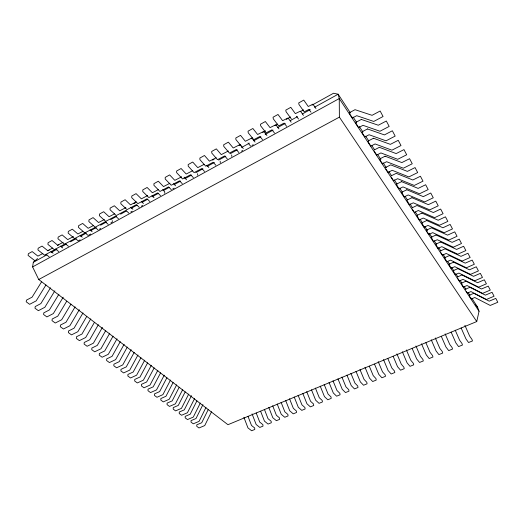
<?xml version="1.0" encoding="UTF-8"?>
<svg xmlns="http://www.w3.org/2000/svg" width="524" height="524" viewBox="0 0 524 524"><rect width="100%" height="100%" fill="white"/><g stroke="black" fill="none" stroke-linecap="round" stroke-linejoin="round"><path stroke-width="0.79" d="M164.726 193.356L164.726 191.764L162.709 189.708M112.306 220.617L112.208 222.215L110.878 222.942M471.751 298.163L477.574 307.051L479.041 311.282L476.748 321.553L227.947 424.702L38.724 279.515L32.599 266.919L33.313 262.308L37.538 258.561M211.539 411.766L204.733 425.573L199.009 427.97L196.788 426.353L196.742 424.84L201.707 422.75L208.185 409.67M205.958 407.482L199.054 421.375L193.297 423.805L191.05 422.161L191.011 420.641L196.002 418.519L202.932 404.633M200.332 403.035L193.284 417.104L187.5 419.567L185.208 417.897L185.175 416.37L190.199 414.222L196.919 400.853M194.561 398.607L187.415 412.761L181.599 415.257L179.267 413.56L179.247 412.028L184.291 409.847L191.476 395.692M188.699 394.1L181.448 408.347L175.599 410.881L173.228 409.152L173.215 407.613L178.291 405.399L185.208 391.867M182.732 389.515L175.376 403.853L169.494 406.421L167.084 404.666L167.077 403.12L172.18 400.88L179.201 387.262M176.66 384.858L169.2 399.281L163.285 401.888L160.829 400.1L160.835 398.548L165.964 396.275L173.09 382.572M170.536 380.024L162.912 394.631L156.964 397.277L154.469 395.456L154.488 393.897L159.643 391.592L166.94 377.68M164.248 375.197L156.512 389.902L150.532 392.581L147.997 390.727L148.023 389.162L153.204 386.823L160.613 372.826M157.855 370.285L150.002 385.081L143.989 387.799L141.401 385.913L141.441 384.341L146.655 381.97L154.174 367.881M151.344 365.287L143.366 380.175L137.327 382.939L134.694 381.014L134.747 379.435L139.987 377.031L147.617 362.85M144.716 360.198L136.62 375.184L130.542 377.981L127.863 376.029L127.922 374.444L133.194 372.001L140.943 357.728M137.969 355.01L129.742 370.095L123.631 372.937L120.906 370.946L120.978 369.361L126.277 366.879L134.21 352.397M131.144 349.646L122.74 364.914L116.597 367.802L113.819 365.772L113.905 364.18L119.23 361.658L127.293 347.084M124.149 344.268L115.608 359.641L109.431 362.569L106.601 360.505L106.7 358.901L112.051 356.346L120.245 341.674M117.016 338.792L108.337 354.263L102.128 357.237L99.246 355.134L99.357 353.523L104.741 350.929L113.066 336.166M109.752 333.212L100.929 348.781L94.687 351.807L91.746 349.659L91.87 348.047L97.287 345.408L105.743 330.546M102.396 327.441L93.383 343.194L87.102 346.272L84.109 344.078L84.246 342.46L89.689 339.781L98.355 324.71M94.451 322.332L85.687 337.502L79.373 340.626L76.314 338.393L76.471 336.768L81.947 334.043L90.75 318.874M86.748 316.424L77.84 331.699L71.493 334.869L68.375 332.596L68.546 330.965L74.048 328.194L83.002 312.926M79.307 309.704L69.836 325.777L63.45 329L60.273 326.681L60.463 325.044L65.998 322.234L75.102 306.854M70.95 304.156L61.668 319.738L55.256 323.013L52.014 320.649L52.217 319.005L57.778 316.149L66.699 301.241M63.194 297.206L53.343 313.575L46.891 316.909L43.584 314.492L43.8 312.848L49.394 309.939L58.885 294.252M54.869 290.807L44.841 307.287L38.357 310.68L34.977 308.217L35.219 306.56L40.846 303.599L50.5 287.807M45.948 284.964L36.169 300.868L29.645 304.32L26.2 301.804L26.455 300.147L32.115 297.134L41.514 281.925M133.934 203.633L135.369 202.847M212.626 160.115L214.061 159.322M239.095 145.476L240.529 144.683M251.258 138.749L252.686 137.956M262.701 132.415L265.563 130.83M274.864 125.688L277.727 124.109M286.307 119.361L290.604 116.983M300.619 111.448L303.481 109.863M312.062 105.114L333.526 93.246L338.163 94.215L350.412 112.922M33.313 262.308L46.905 254.815M51.201 252.444L56.926 249.293M61.223 246.922L66.227 244.158M70.524 241.793L76.249 238.636M80.539 236.272L86.263 233.114M90.56 230.743L96.285 227.586M100.582 225.222L106.307 222.065M110.597 219.694L116.321 216.536M120.618 214.172L126.343 211.015M131.347 208.251L137.072 205.094M142.083 202.336L147.807 199.179M152.104 196.808L158.543 193.258M163.553 190.494L169.278 187.343M174.289 184.579L180.728 181.029M185.024 178.658L191.463 175.108M195.753 172.743L202.912 168.793M207.203 166.429L214.362 162.479M218.652 160.115L225.811 156.165M230.108 153.801L237.261 149.857M241.557 147.486L249.424 143.144M253.721 140.779L260.873 136.836M265.17 134.465L273.043 130.122M277.334 127.758L285.207 123.415M290.217 120.658L297.37 116.708M302.381 113.95L310.254 109.608M314.551 107.237L338.163 94.215L339.257 98.558L339.382 117.14L476.748 321.553M80.139 239.841L78.214 240.896L75.253 238.374L54.417 249.699L47.887 244.361L48.123 242.691L52.027 240.516L57.666 245.18L63.142 242.278M88.759 235.099L90.704 234.032M99.422 229.237L100.739 228.516M130.83 211.984L132.186 211.238M141.31 206.22L142.679 205.467M172.75 188.941L174.171 188.162M241.492 151.167L242.795 150.447M251.933 145.43L253.249 144.703M32.599 266.919L339.257 98.558L479.041 311.282M38.724 279.515L339.382 117.14M73.452 236.586L67.72 239.612L62.114 234.883L58.171 237.09L57.954 238.754L64.439 244.171M52.61 248.094L47.723 250.682L42.044 246.077L38.18 248.232L37.931 249.902L44.507 255.175L55.74 249.142L58.734 251.599M57.489 245.507L58.885 244.767M42.863 253.485L37.892 256.125L32.174 251.586L28.355 253.714L28.086 255.391L34.702 260.585M47.835 250.845L49.256 250.092M104.315 219.51L98.571 222.536L93.082 217.611L89.001 219.89L88.844 221.554L95.198 227.193L105.337 221.776L108.232 224.403M93.658 225.399L88.17 228.294L82.648 223.434L78.607 225.687L78.43 227.351L84.829 232.918L95.198 227.37L98.112 229.957M82.799 231.392L77.893 233.986L72.325 229.191L68.33 231.418L68.133 233.082L74.578 238.577L85.176 232.905L88.111 235.459M125.884 207.596L119.727 210.831L114.33 205.762L110.145 208.094L110.033 209.751L116.289 215.554L125.95 210.399L128.799 213.098M114.704 213.766L109.09 216.72L103.647 211.722L99.514 214.028L99.377 215.685L105.684 221.41L115.588 216.124L118.457 218.783M147.657 195.563L141.375 198.851L136.07 193.638L131.786 196.022L131.721 197.672L137.871 203.646L147.028 198.773L149.825 201.543M136.227 201.864L130.489 204.871L125.131 199.736L120.906 202.094L120.815 203.744L127.018 209.633L136.43 204.622L139.253 207.353M169.933 183.249L163.534 186.583L158.32 181.225L153.938 183.669L153.918 185.313L159.958 191.45L168.584 186.872L171.335 189.721M158.484 189.57L152.392 192.753L147.126 187.468L142.797 189.878L142.751 191.529L148.849 197.581L157.744 192.858L160.521 195.668M192.74 170.654L186.217 174.034L181.108 168.512L176.621 171.014L176.647 172.651L182.568 178.972L190.638 174.702L193.336 177.629M181.69 176.771L174.806 180.348L169.645 174.905L165.211 177.381L165.217 179.018L171.197 185.247L179.549 180.826L182.273 183.708M204.052 164.392L197.764 167.641L192.708 162.04L188.168 164.575L188.221 166.206L194.077 172.619L201.858 168.512L204.53 171.479M374.051 150.06L379.363 147.323L396.177 153.578L403.978 149.609L406.69 154.763L397.709 159.303L380.909 152.929L376.756 155.058L374.483 151.593M216.163 157.717L209.449 161.176L204.452 155.49L199.854 158.058L199.926 159.682L205.722 166.193L213.209 162.25L215.849 165.257M228.353 150.997L221.272 154.626L216.333 148.862L211.683 151.462L211.781 153.08L217.512 159.682L224.691 155.91L227.305 158.962M385.494 167.503L390.714 164.87L407.403 171.387L415.06 167.575L417.687 172.566L408.871 176.929L392.194 170.3L388.114 172.35L385.939 169.036M391.028 175.933L396.203 173.352L412.827 179.994L420.418 176.254L422.999 181.16L414.261 185.444L397.651 178.697L393.603 180.708L391.474 177.472M411.975 207.877L416.98 205.474L433.335 212.528L440.664 209.063L443.088 213.687L434.651 217.657L418.309 210.51L414.399 212.377M440.265 251.009L445.033 248.848L460.963 256.36L467.932 253.243L470.146 257.487L462.122 261.057L446.212 253.465L442.485 255.149L440.763 252.529M457.314 277.006L461.932 274.982L477.574 282.718L484.32 279.803L486.41 283.825L478.648 287.159L463.026 279.358L459.417 280.936M465.364 289.268L469.91 287.309L485.401 295.136L492.036 292.313L494.08 296.23L486.436 299.466L470.958 291.573L467.401 293.099L466.255 291.351M469.268 295.235L473.781 293.302L489.206 301.162L495.789 298.392L497.8 302.263L490.222 305.44L474.816 297.514L471.286 299.014L469.779 296.722M46.138 254.441L49.151 256.865M50.9 251.428L53.088 253.21M60.522 246.116L62.697 247.924M65.448 243.791L68.421 246.28M80.074 235.322L82.222 237.176M90.004 229.839L92.139 231.719M130.856 207.288L132.926 209.266M141.356 201.491L143.406 203.502M475.392 304.876L477.574 307.051M151.973 195.629L154.004 197.666M173.568 183.708L175.566 185.804M184.055 177.119L186.531 179.765M206.901 165.309L208.834 167.49M238.892 152.595L236.311 149.497L229.44 153.1L223.781 146.399L223.656 144.781L228.359 142.155L233.246 148.004L240.012 144.552L243.28 148.528M241.518 146.432L235.931 139.633L235.774 138.022L240.542 135.362L245.363 141.297L251.808 138.022L255.037 142.063M248.068 143.013L250.616 146.15M262.485 139.633L259.969 136.443L253.747 139.685L248.225 132.788L248.042 131.177L252.869 128.485L257.625 134.511L263.742 131.419L266.932 135.513M274.491 133.03L272.008 129.801L266.127 132.854L260.677 125.852L260.467 124.247L265.354 121.522L270.043 127.633L275.821 124.738L278.964 128.891M286.641 126.356L284.198 123.075L278.657 125.937L273.292 118.83L273.043 117.232L277.995 114.468L282.619 120.677L288.049 117.972L291.148 122.184M291.344 118.935L286.058 111.717L285.783 110.125L290.794 107.328L295.353 113.629L300.422 111.121L303.475 115.398M296.532 116.269L298.536 119.04M310.994 112.188L309.016 109.378L304.195 111.841L298.988 104.518L298.687 102.933L303.763 100.097L308.243 106.496L312.946 104.191L315.959 108.534M350.333 114.815L352.416 117.985L356.72 115.68L373.743 121.444L383.064 116.511L380.155 111.009L372.06 115.319L355.023 109.686L349.521 112.653L349.921 114.18M412.447 209.41L414.006 211.781M427.407 232.191L428.874 234.424L432.693 232.649L448.819 240.038L457.046 236.278L454.727 231.857L447.588 235.138L431.442 227.835L426.556 230.108L427.04 231.634M457.819 278.506L459.017 280.327M353.097 117.022L356.68 122.492M359.366 126.592L362.949 132.061M365.634 136.161L368.772 140.949M371.902 145.731L374.594 149.831M377.725 154.619L380.863 159.401M383.096 162.82L386.234 167.608M388.919 171.708L391.605 175.809M394.29 179.909L396.976 184.009M399.668 188.109L402.353 192.216M405.039 196.317L407.279 199.736M409.964 203.836L412.65 207.936M415.336 212.037L417.576 215.456M420.261 219.556L422.501 222.975M424.741 226.394L427.427 230.494M429.215 233.226L431.9 237.326M434.141 240.745L436.381 244.164M438.621 247.583L440.854 250.996M443.094 254.415L445.334 257.834M447.575 261.253L449.815 264.672M451.603 267.404L453.843 270.823M455.631 273.554L457.871 276.973M460.111 280.392L461.899 283.124M464.14 286.543L465.928 289.281M468.168 292.693L469.963 295.431M464.893 325.319L469.687 336.159L471.98 339.434L472.478 340.947L468.561 342.539L465.895 338.779L461.107 327.926M455.218 330.186L459.646 340.266L461.985 343.508L462.469 345.015L458.585 346.593L455.86 342.879L451.118 332.065M445.125 333.873L449.697 344.34L452.081 347.543L452.546 349.05L448.701 350.615L445.924 346.94L441.359 336.467M435.313 337.947L439.839 348.375L442.269 351.539L442.708 353.052L438.902 354.604L436.079 350.969L431.232 339.781M425.901 342.729L430.066 352.37L432.536 355.501L432.962 357.014L429.189 358.547L426.313 354.958L421.519 343.81M415.945 345.984L420.386 356.333L422.894 359.431L423.307 360.944L419.56 362.464L416.639 358.914L412.205 348.545M406.388 349.947L410.79 360.263L413.338 363.322L413.731 364.835L410.017 366.341L407.056 362.831L402.347 351.768M396.91 353.877L401.273 364.16L403.866 367.186L404.24 368.693L400.565 370.186L397.552 366.715L393.197 356.425M387.832 358.508L391.847 368.018L394.474 371.012L394.834 372.518L391.186 373.998L388.133 370.566L383.509 359.582M378.217 361.639L382.5 371.844L385.166 374.804L385.507 376.311L381.898 377.778L378.793 374.385L374.522 364.167M369.296 366.191L373.232 375.636L375.937 378.564L376.265 380.07L372.682 381.524L369.538 378.164L365.005 367.259M359.975 369.577L364.049 379.396L366.793 382.291L367.101 383.797L363.551 385.238L360.361 381.917L355.986 371.333M350.91 373.337L354.945 383.123L357.722 385.985L358.016 387.491L354.493 388.919L351.27 385.638L346.934 375.086M341.917 377.064L345.912 386.817L348.729 389.646L349.01 391.153L345.519 392.574L342.251 389.325L337.954 378.806M333.002 380.765L336.965 390.478L339.814 393.282L340.083 394.782L336.618 396.19L333.31 392.98L329.052 382.5M324.166 384.426L328.089 394.114L330.972 396.878L331.227 398.384L327.795 399.779L324.448 396.603L320.229 386.162M315.402 388.061L319.293 397.709L322.208 400.454L322.443 401.954L319.044 403.336L315.658 400.192L311.479 389.791M306.717 391.664L310.568 401.286L313.516 403.991L313.738 405.491L310.365 406.866L306.946 403.755L302.8 393.386M298.097 395.24L301.916 404.823L304.903 407.502L305.112 409.002L301.765 410.364L298.307 407.292L294.193 396.956M289.556 398.784L293.342 408.334L296.355 410.986L296.551 412.486L293.23 413.836L289.733 410.79L285.665 400.493M281.087 402.294L284.833 411.818L287.879 414.438L288.062 415.938L284.768 417.274L281.237 414.268L277.203 404.004M272.683 405.779L276.397 415.27L279.469 417.864L279.639 419.357L276.377 420.687L272.814 417.713L268.812 407.482M264.476 409.565L268.033 418.696L271.137 421.257L271.294 422.757L268.052 424.073L264.456 421.126L260.611 411.229M256.21 412.997L259.74 422.089L262.871 424.623L263.009 426.123L259.799 427.427L256.171 424.512L252.064 413.894M248.016 416.39L251.507 425.455L254.671 427.964L254.802 429.457L251.612 430.754L247.95 427.872L243.883 417.287M231.667 154.921L231.804 156.486M220.185 161.241L220.303 162.813M197.62 173.66L197.686 175.239M361.324 119.433L355.868 122.341L356.281 123.867L358.717 127.581L362.981 125.321L379.952 131.249L389.181 126.422L386.326 121.011L378.308 125.229L361.324 119.433M367.481 128.943L362.071 131.793L362.49 133.325L364.874 136.954L369.099 134.74L386.018 140.825L395.161 136.096L392.352 130.777L384.406 134.91L367.481 128.943M373.488 138.238L368.13 141.035L368.555 142.567L370.887 146.111L375.073 143.943L391.932 150.172L400.991 145.541L398.233 140.308L390.36 144.355L373.488 138.238M385.101 156.191L379.841 158.877L380.273 160.416L382.5 163.802L386.62 161.713L403.356 168.217L412.25 163.763L409.585 158.7L401.856 162.584L385.101 156.191M401.567 181.645L396.432 184.186L398.974 188.882L402.982 186.911L419.528 193.762L428.187 189.57L425.652 184.736L418.126 188.398L401.567 181.645M406.814 189.76L401.725 192.256L404.227 196.886L408.203 194.948L424.682 201.904L433.263 197.784L430.767 193.022L423.307 196.624L406.814 189.76M411.949 197.705L406.906 200.148L409.362 204.714L413.312 202.814L429.719 209.869L438.228 205.821L435.772 201.131L428.377 204.661L411.949 197.705M421.899 213.085L416.94 215.443L419.324 219.877L423.202 218.043L439.472 225.274L447.837 221.377L445.452 216.825L438.188 220.231L421.899 213.085M426.719 220.538L421.8 222.851L424.145 227.226L427.997 225.425L444.195 232.735L452.487 228.909L450.142 224.423L442.937 227.763L426.719 220.538M436.06 234.981L431.219 237.215L433.499 241.472L437.291 239.73L453.345 247.19L461.5 243.496L459.221 239.134L452.14 242.357L436.06 234.981M440.592 241.983L435.791 244.184L438.038 248.383L441.798 246.666L457.779 254.192L465.869 250.564L463.622 246.26L456.594 249.431L440.592 241.983M449.382 255.574L444.653 257.703L446.841 261.784L450.542 260.133L466.38 267.777L474.338 264.273L472.15 260.087L465.24 263.146L449.382 255.574M453.646 262.17L448.957 264.26L451.112 268.295L454.786 266.67L470.552 274.366L478.438 270.921L476.29 266.788L469.439 269.801L453.646 262.17M457.832 268.635L453.181 270.698L455.304 274.674L458.945 273.076L474.639 280.831L482.466 277.438L480.344 273.364L473.545 276.325L457.832 268.635M465.96 281.205L461.375 283.196L463.445 287.08L467.035 285.528L482.584 293.375L490.281 290.093L488.217 286.117L481.53 288.986L465.96 281.205"/></g></svg>
